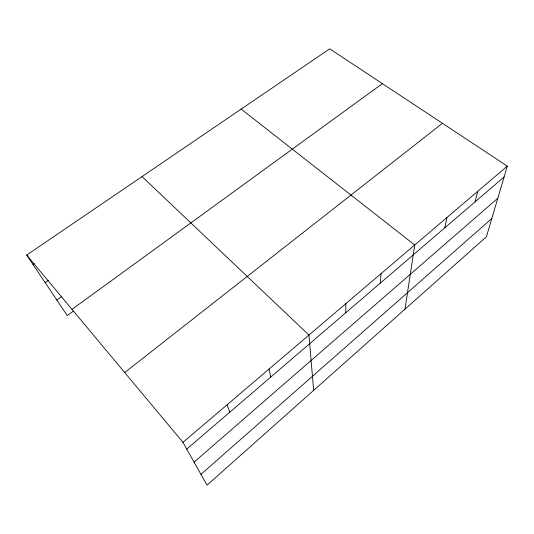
<?xml version="1.0" encoding="UTF-8"?>
<svg xmlns="http://www.w3.org/2000/svg" width="534" height="534" viewBox="0 0 534 534"><rect width="100%" height="100%" fill="white"/><g stroke="black" fill="none" stroke-linecap="round" stroke-linejoin="round"><path stroke-width="0.8" d="M345.758 312.75L345.845 303.646M380.235 283.18L381.062 273.648M405.006 309.153L414.718 244.986L241.168 109.096M444.795 227.824L446.918 217.565M475.066 201.872L477.75 191.306M507.3 166.134L486.421 236.762L207.025 485.172L182.975 442.359L26.7 255.078L329.712 48.828L507.3 166.134L182.975 442.359M200.951 474.352L491.814 218.526M194.089 462.137L497.801 198.261M186.76 449.094L504.096 176.974M124.716 372.538L442.452 123.301M73.312 311.182L67.264 315.594L26.7 255.078M71.997 309.36L382.397 83.631M56.811 300.001L61.537 296.617M45.176 282.64L48.581 280.257M32.941 264.383L34.289 263.456M142.037 176.574L308.952 335.065L313.632 390.387M227.124 404.759L229.794 412.195M269.063 369.041L270.718 377.097"/></g></svg>
